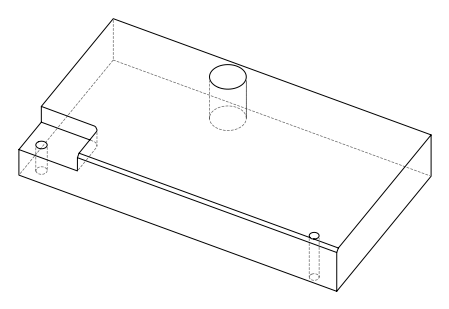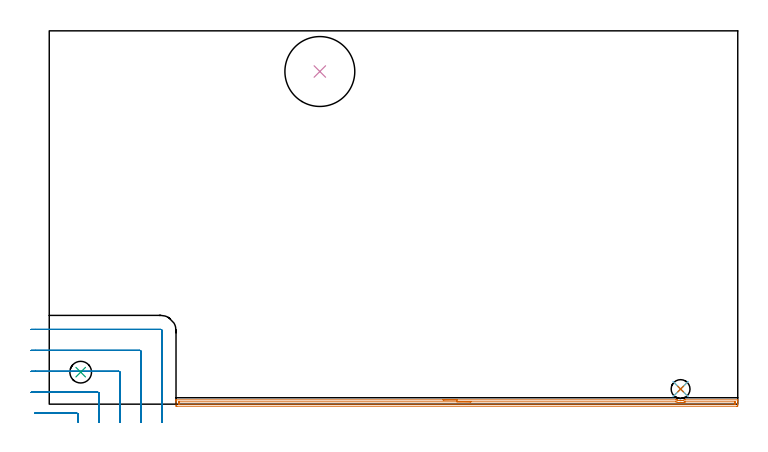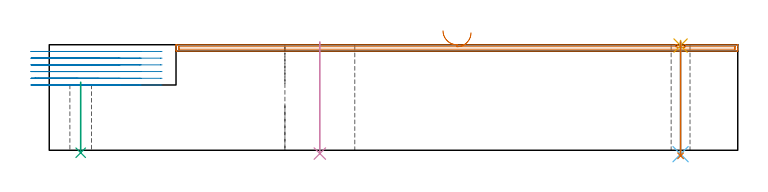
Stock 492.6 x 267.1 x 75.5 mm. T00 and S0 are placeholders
(PLAN: 7 operations, 6 tool changes, 14.5 min)
(1 AREA_MILL | FG_CHAMFER_SURFACE | UGT0205_001 | 6.61 min | 4286 mm3)
(2 MILL_CORNER_NOTCH_RECTANGULAR | CORNER_NOTCH_RECTANGULAR | UGT0201_136 | Follow Part, ap 5, ae 75% | 6.7 min | 165097 mm3)
(3 INDEXABLE_INSERT_DRILL_THROUGH_HOLE_FROM_SOLID | STEP1HOLE | NXT0302_002 | 0.21 min | 8798 mm3)
(4 INDEXABLE_INSERT_DRILL_THROUGH_HOLE_FROM_SOLID_1 | STEP1HOLE_1 | NXT0302_038 | 0.32 min | 148167 mm3)
(5 SPOT_DRILL | STEP1HOLE_2 | NXT0321_9005460120000 | 0.03 min | 3 mm3)
(6 DRILL_THROUGH_HOLE_INTO_CENTER | STEP1HOLE_2 | NXT0301_042 | 0.32 min | 2959 mm3)
(7 DRILL_TO_ENLARGE_THROUGH_HOLE | STEP1HOLE_2 | NXT0301_102 | 0.33 min | 7793 mm3)
(TOOL UGT0205_001 | Chamfer Mill 20 x 3 x 45 deg. | D20 FL50 Z2)
(TOOL UGT0201_136 | Carbide End Mill 20.0 | D20 FL30 Z4)
(TOOL NXT0302_002 | Index. Insert Drill 15.5mm [880-D1550L20-05] | D15.5 PA176 FL78 Z2)
(TOOL NXT0302_038 | Index. Insert Drill 50mm [880-D5000L50-04] | D50 PA176 FL200 Z2)
(TOOL NXT0321_9005460120000 | NC Spot Drill, 142deg, 12mm, Carbide, Uncoated | D12 PA142 FL30 Z2)
(TOOL NXT0301_042 | Carbide Drill 7.1mm [860.1-0710-057A1-MM 2214] | D7.1 PA140 FL85 Z2)
(TOOL NXT0301_102 | Carbide Drill 13.5mm [860.1-1350-108A1-MM 2214] | D13.5 PA140 FL123 Z2)
(OP 1 AREA_MILL)
G17 G21 G94 G90
T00 M6
G54
G17 G0 G90 X281.731 Y3.1 S1061 M3
G43 Z85.5 H0
G94 G1 X281.769 Z84.628 F250.
X281.883 Z83.763
X282.072 Z82.912
X282.334 Z82.08
X282.668 Z81.274
X283.071 Z80.5
X283.54 Z79.764
X284.071 Z79.072
X284.66 Z78.429
X285.304 Z77.839
X285.996 Z77.308
X286.731 Z76.84
X287.505 Z76.437
X288.311 Z76.103
X289.143 Z75.841
X289.995 Z75.652
X290.86 Z75.538
X291.731 Z75.5
X448.149
X448.911 Y3.095 Z75.49
X448.97 Y3.075 Z75.47
X449.043 Y3.048 Z75.443
X449.414 Y2.906 Z75.305
X449.431 Y2.901 Z75.3
X449.531 Y2.869 Z75.267
X449.863 Y2.762 Z75.16
X449.938 Y2.744 Z75.141
X450.309 Y2.653 Z75.053
X450.757 Y2.575 Z74.974
X450.772 Y2.574 Z74.972
X451.203 Y2.525 Z74.922
X451.427 Y2.511 Z74.906
X451.436
X451.654 Y2.504 Z74.898
X451.726 Y2.506 Z74.899
X451.906 Y2.507 Z74.907
X452.099 Y2.516 Z74.916
X452.545 Y2.562 Z74.961
X452.993 Y2.636 Z75.031
X453.439 Y2.737 Z75.133
X453.888 Y2.872 Z75.27
X454.493 Y3.094 Z75.492
X455.303 Y3.1 Z75.5
X492.416
X492.59 Y3.097 Z75.488
X492.593 Y3.067 Z75.459
X492.6 Y2.667 Z75.067
Y2.416 Z74.816
Y1.687 Z74.082
Y0.435 Z72.832
Y-0.087 Z72.308
Y-0.713 Z71.683
X492.598 Y-0.974 Z71.422
X492.592 Y-1.491 Z70.905
X492.494 Y-1.494 Z70.903
X491.969 Y-1.5 Z70.9
X91.331
X90.806 Y-1.494 Z70.903
X90.709 Y-1.491 Z70.905
X90.7 Y-0.974 Z71.422
Y1.687 Z74.082
Y2.416 Z74.816
Y2.667 Z75.067
X90.707 Y3.067 Z75.459
X90.71 Y3.097 Z75.488
X90.884 Y3.1 Z75.5
X291.731
Y1.686 Z74.086
X448.149
X448.371 Y1.679 Z74.079
X449.043 Y1.479 Z73.879
X449.33 Y1.402 Z73.802
X449.938 Y1.268 Z73.668
X450.444 Y1.185 Z73.585
X450.832 Y1.141 Z73.541
X451.424 Y1.1 Z73.5
X451.671 Y1.09 Z73.49
X451.717 Y1.088 Z73.488
X451.726
X452.302 Y1.116 Z73.516
X452.621 Y1.147 Z73.547
X453.103 Y1.208 Z73.608
X453.515 Y1.276 Z73.676
X453.854 Y1.351 Z73.751
X454.102 Y1.408 Z73.808
X454.409 Y1.495 Z73.895
X454.558 Y1.539 Z73.939
X454.88 Y1.639 Z74.039
X454.975 Y1.669 Z74.069
X455.081 Y1.679 Z74.079
X455.303 Y1.686 Z74.086
X490.404 Y1.685 Z74.085
X490.515 Y1.684 Z74.084
X490.57 Y1.681 Z74.081
X490.589 Y1.679 Z74.079
X490.591 Y1.662 Z74.062
X490.596 Y1.542 Z73.942
X490.599 Y1.271 Z73.671
X490.6 Y0.8 Z73.2
X490.598 Y0.385 Z72.785
X490.591 Y-0.032 Z72.368
X490.589 Y-0.08 Z72.32
X490.57 Y-0.081 Z72.319
X490.515 Y-0.084 Z72.316
X490.404 Y-0.085 Z72.315
X490.18 Y-0.086 Z72.314
X92.896 Y-0.085 Z72.315
X92.785 Y-0.084 Z72.316
X92.73 Y-0.081 Z72.319
X92.711 Y-0.079 Z72.321
X92.709 Y-0.062 Z72.338
X92.704 Y0.058 Z72.458
X92.701 Y0.329 Z72.729
X92.7 Y0.8 Z73.2
X92.702 Y1.215 Z73.615
X92.709 Y1.632 Z74.032
X92.711 Y1.68 Z74.08
X92.73 Y1.681 Z74.081
X92.785 Y1.684 Z74.084
X92.896 Y1.685 Z74.085
X93.12 Y1.686 Z74.086
X291.731
X292.603 Z74.124
X293.468 Z74.238
X294.32 Z74.426
X295.152 Z74.689
X295.958 Z75.023
X296.731 Z75.425
X297.467 Z75.894
X298.159 Z76.425
X298.802 Z77.015
X299.392 Z77.658
X299.923 Z78.35
X300.392 Z79.086
X300.794 Z79.86
X301.128 Z80.666
X301.391 Z81.498
X301.579 Z82.349
X301.693 Z83.214
X301.731 Z84.086
G0 Z85.5
M5
M2
(OP 2 MILL_CORNER_NOTCH_RECTANGULAR)
G17 G21 G94 G90
T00 M6
G54
G17 G0 G90 X20.7 Y-13. S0 M3
G43 Z85.5 H0
Z70.7
G94 G1 Y-10. F250.
Y-7.494 F500.
G3 X19.706 Y-6.5 R1.
G1 X-7.599
X-10.599 F250.
G0 Z85.5
X35.7 Y-13.
Z70.7
G1 Y-10.
Y7.506 F500.
G3 X34.706 Y8.5 R1.
G1 X-10.
X-13. F250.
G0 Z85.5
X50.7 Y-13.
Z70.7
G1 Y-10.
Y22.506 F500.
G3 X49.705 Y23.5 R1.
G1 X-10.
X-13. F250.
G0 Z85.5
X65.7 Y-13.
Z70.7
G1 Y-10.
Y37.505 F500.
G3 X64.705 Y38.5 R1.
G1 X-10.
X-13. F250.
G0 Z85.5
X80.7 Y-13.
Z70.7
G1 Y-10.
Y52.505 F500.
G3 X79.705 Y53.5 R1.
G1 X-10.
X-13. F250.
G0 Z85.5
X20.7 Y-13.
Z65.9
G1 Y-10.
Y-7.494 F500.
G3 X19.706 Y-6.5 R1.
G1 X-7.599
X-10.599 F250.
G0 Z85.5
X35.7 Y-13.
Z65.9
G1 Y-10.
Y7.506 F500.
G3 X34.706 Y8.5 R1.
G1 X-10.
X-13. F250.
G0 Z85.5
X50.7 Y-13.
Z65.9
G1 Y-10.
Y22.505 F500.
G3 X49.705 Y23.5 R1.
G1 X-10.
X-13. F250.
G0 Z85.5
X65.7 Y-13.
Z65.9
G1 Y-10.
Y37.505 F500.
G3 X64.705 Y38.5 R1.
G1 X-10.
X-13. F250.
G0 Z85.5
X80.7 Y-13.
Z65.9
G1 Y-10.
Y52.505 F500.
G3 X79.705 Y53.5 R1.
G1 X-10.
X-13. F250.
G0 Z85.5
X20.7 Y-13.
Z61.1
G1 Y-10.
Y-7.494 F500.
G3 X19.706 Y-6.5 R1.
G1 X-7.599
X-10.599 F250.
G0 Z85.5
X35.7 Y-13.
Z61.1
G1 Y-10.
Y7.506 F500.
G3 X34.706 Y8.5 R1.
G1 X-10.
X-13. F250.
G0 Z85.5
X50.7 Y-13.
Z61.1
G1 Y-10.
Y22.505 F500.
G3 X49.705 Y23.5 R1.
G1 X-10.
X-13. F250.
G0 Z85.5
X65.7 Y-13.
Z61.1
G1 Y-10.
Y37.505 F500.
G3 X64.705 Y38.5 R1.
G1 X-10.
X-13. F250.
G0 Z85.5
X80.7 Y-13.
Z61.1
G1 Y-10.
Y52.505 F500.
G3 X79.705 Y53.5 R1.
G1 X-10.
X-13. F250.
G0 Z85.5
X20.7 Y-13.
Z56.3
G1 Y-10.
Y-7.494 F500.
G3 X19.706 Y-6.5 R1.
G1 X-7.599
X-10.599 F250.
G0 Z85.5
X35.7 Y-13.
Z56.3
G1 Y-10.
Y7.506 F500.
G3 X34.706 Y8.5 R1.
G1 X-10.
X-13. F250.
G0 Z85.5
X50.7 Y-13.
Z56.3
G1 Y-10.
Y22.505 F500.
G3 X49.705 Y23.5 R1.
G1 X-10.
X-13. F250.
G0 Z85.5
X65.7 Y-13.
Z56.3
G1 Y-10.
Y37.505 F500.
G3 X64.705 Y38.5 R1.
G1 X-10.
X-13. F250.
G0 Z85.5
X80.7 Y-13.
Z56.3
G1 Y-10.
Y52.505 F500.
G3 X79.705 Y53.5 R1.
G1 X-10.
X-13. F250.
G0 Z85.5
X20.7 Y-13.
Z51.5
G1 Y-10.
Y-7.494 F500.
G3 X19.706 Y-6.5 R1.
G1 X-7.599
X-10.599 F250.
G0 Z85.5
X35.7 Y-13.
Z51.5
G1 Y-10.
Y7.506 F500.
G3 X34.706 Y8.5 R1.
G1 X-10.
X-13. F250.
G0 Z85.5
X50.7 Y-13.
Z51.5
G1 Y-10.
Y22.505 F500.
G3 X49.705 Y23.5 R1.
G1 X-10.
X-13. F250.
G0 Z85.5
X65.7 Y-13.
Z51.5
G1 Y-10.
Y37.505 F500.
G3 X64.705 Y38.5 R1.
G1 X-10.
X-13. F250.
G0 Z85.5
X80.7 Y-13.
Z51.5
G1 Y-10.
Y52.505 F500.
G3 X79.705 Y53.5 R1.
G1 X-10.
X-13. F250.
G0 Z85.5
X20.7 Y-13.
Z46.7
G1 Y-10.
Y-7.494 F500.
G3 X19.706 Y-6.5 R1.
G1 X-7.599
X-10.599 F250.
G0 Z85.5
X35.7 Y-13.
Z46.7
G1 Y-10.
Y7.506 F500.
G3 X34.706 Y8.5 R1.
G1 X-10.
X-13. F250.
G0 Z85.5
X50.7 Y-13.
Z46.7
G1 Y-10.
Y22.505 F500.
G3 X49.705 Y23.5 R1.
G1 X-10.
X-13. F250.
G0 Z85.5
X65.7 Y-13.
Z46.7
G1 Y-10.
Y37.505 F500.
G3 X64.705 Y38.5 R1.
G1 X-10.
X-13. F250.
G0 Z85.5
X80.7 Y-13.
Z46.7
G1 Y-10.
Y52.505 F500.
G3 X79.705 Y53.5 R1.
G1 X-10.
X-13. F250.
G0 Z85.5
M5
M2
(OP 3 INDEXABLE_INSERT_DRILL_THROUGH_HOLE_FROM_SOLID)
G17 G21 G94 G90
T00 M6
G54
G17 G0 G90 X22.5 Y22.9 S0 M3
G43 Z85.5 H1
G94 G81 G98 Z-1.771 F250. R48.7
G80
M5
M2
(OP 4 INDEXABLE_INSERT_DRILL_THROUGH_HOLE_FROM_SOLID_1)
G17 G21 G94 G90
T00 M6
G54
G17 G0 G90 X193.6 Y238. S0 M3
G43 Z85.5 H1
G94 G81 G98 Z-2.373 F250. R77.5
G80
M5
M2
(OP 5 SPOT_DRILL)
G17 G21 G94 G90
T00 M6
G54
G17 G0 G90 X451.7 Y10.8 S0 M3
G43 Z85.5 H0
G94 G81 G98 Z74.915 F250. R78.5
G80
M5
M2
(OP 6 DRILL_THROUGH_HOLE_INTO_CENTER)
G17 G21 G94 G90
T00 M6
G54
G17 G0 G90 X451.7 Y10.8 S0 M3
G43 Z85.5 H1
G94 G73 G98 Z-2.792 F250. Q6.524 R77.5
G80
M5
M2
(OP 7 DRILL_TO_ENLARGE_THROUGH_HOLE)
G17 G21 G94 G90
T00 M6
G54
G17 G0 G90 X451.7 Y10.8 S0 M3
G43 Z85.5 H1
G94 G73 G98 Z-3.957 F250. Q13.243 R77.5
G80
M5
M2
